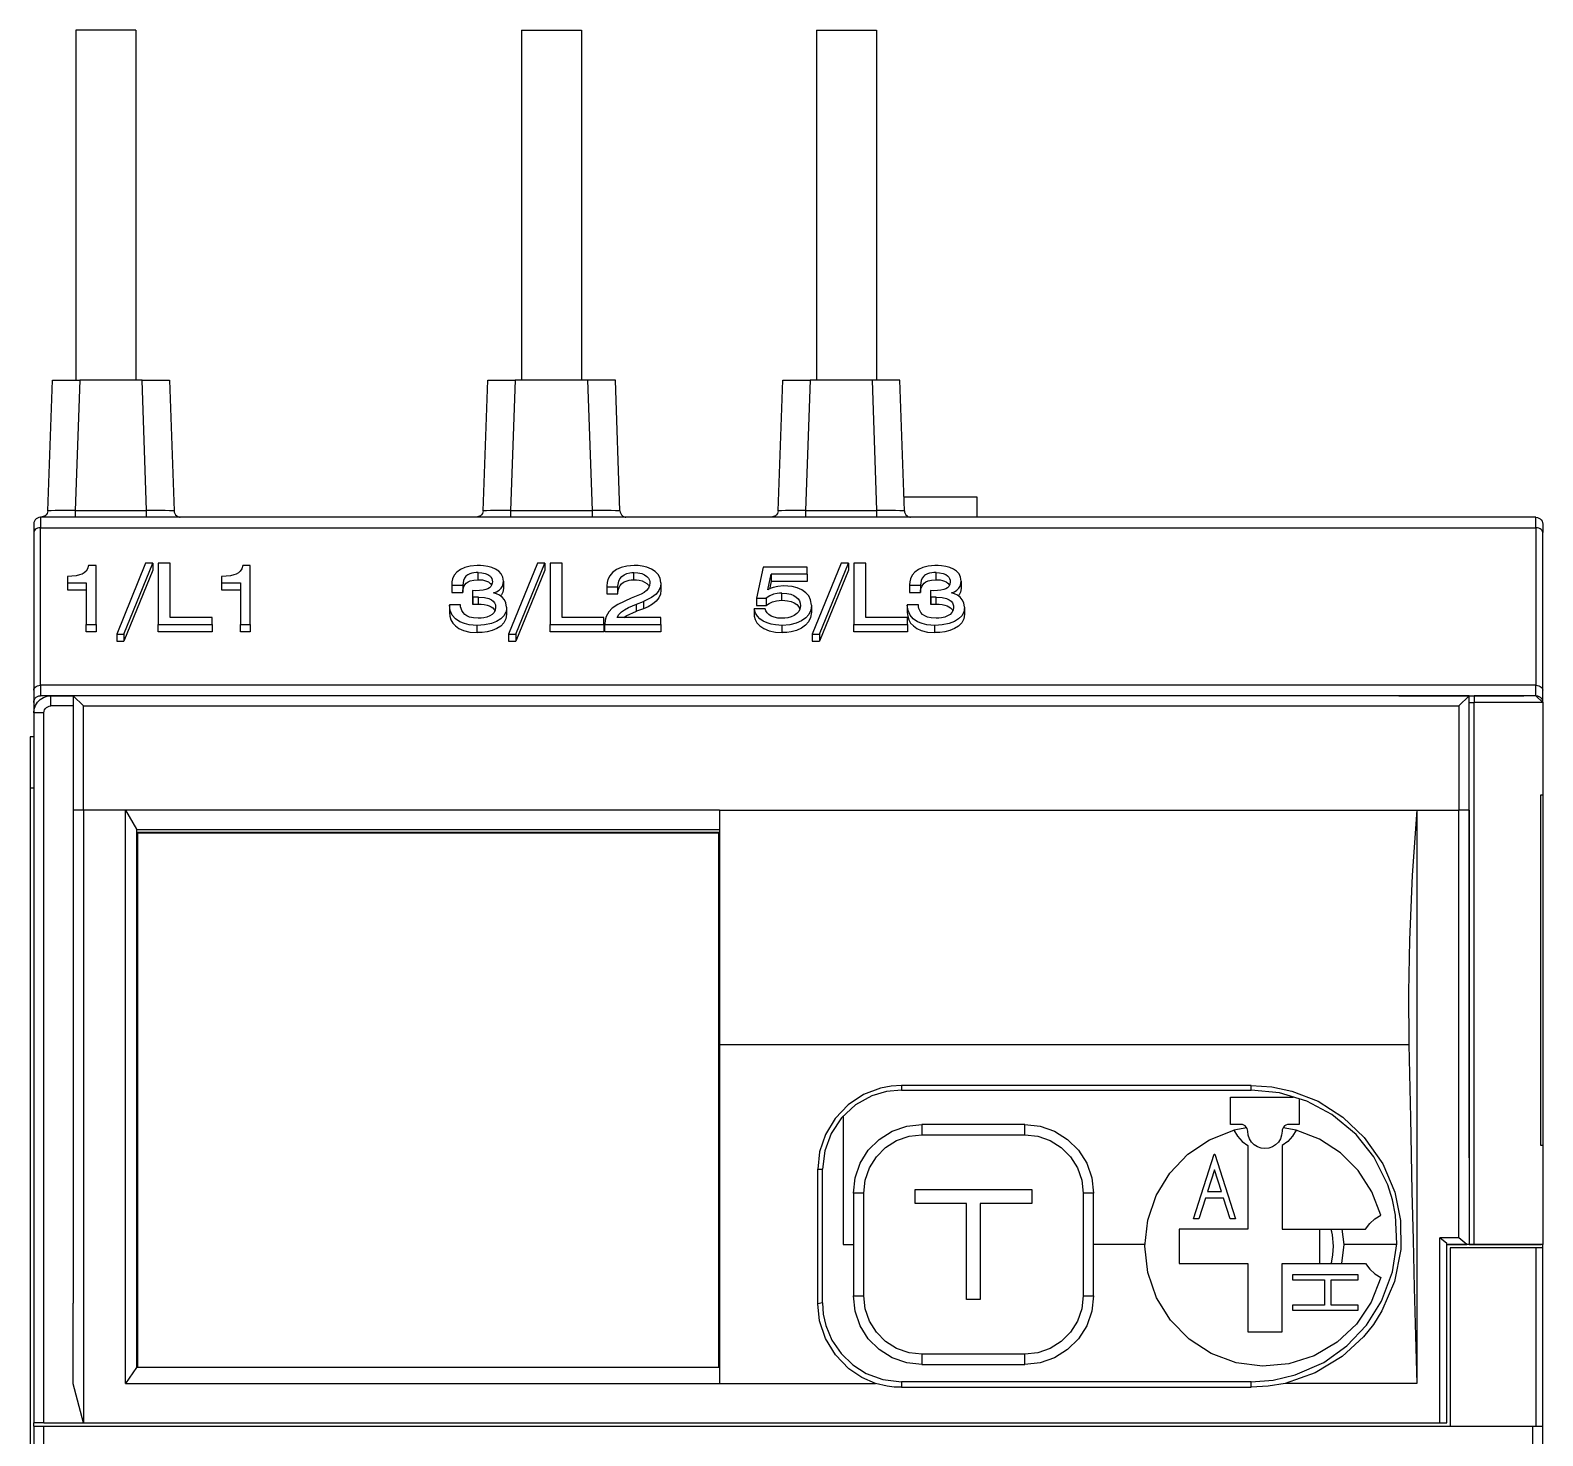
# Model space of a CAD drawing. Header units: millimetres. Extents: x 0 to 44.1, y 0 to 72.7.
# Drawn here: x 0 to 44.1, y 31.73 to 72.7 of the extents above; entities that cross this region are included whole.
import ezdxf

# ---------------------------------------------------------------- set-up
doc = ezdxf.new("R2010")
doc.units = ezdxf.units.MM

# ---------------------------------------------------------------- blocks, each defined once
blk = doc.blocks.new('CHINT_d7339026e326573a98e9350e627c6b80_FACE_0')
at = {"color": 141, "linetype": 'Continuous', "true_color": 0x40d9ff}
for p, q in [((3.075, 72.7), (3.075, 62.5)), ((14.326, 72.7), (14.326, 62.5)), ((22.925, 72.7), (22.925, 62.5)), ((43.9, 58.5), (0.3, 58.5)), ((2.728, 55.098), (3.578, 57.165)), ((13.061, 56.68), (13.061, 56.89)), ((14.154, 55.098), (15.004, 57.165)), ((17.598, 56.68), (17.598, 56.89)), ((23.008, 55.098), (23.858, 57.165)), ((26.41, 56.68), (26.41, 56.89)), ((16.815, 56.476), (17.136, 56.476)), ((12.895, 56.172), (12.906, 56.173)), ((21.918, 56.083), (21.918, 56.292)), ((26.244, 56.172), (26.256, 56.173)), ((1.631, 55.374), (1.919, 55.374)), ((3.73, 55.374), (5.301, 55.374)), ((6.126, 55.374), (6.414, 55.374)), ((13.03, 55.141), (13.03, 55.351)), ((15.156, 55.374), (16.727, 55.374)), ((16.751, 55.374), (18.386, 55.374)), ((21.922, 55.141), (21.922, 55.351)), ((24.011, 55.374), (25.581, 55.374)), ((26.379, 55.141), (26.379, 55.351)), ((2.52, 55.098), (2.728, 55.098)), ((2.728, 55.098), (2.728, 54.889)), ((13.946, 55.098), (14.154, 55.098)), ((14.154, 55.098), (14.154, 54.889)), ((22.801, 55.098), (23.008, 55.098)), ((23.008, 55.098), (23.008, 54.889)), ((1.25, 53.3), (0.3, 53.3)), ((1.25, 53.3), (1.55, 53)), ((1.25, 53.3), (1.25, 49.967)), ((41.95, 53.3), (1.25, 53.3)), ((1.55, 53), (41.65, 53)), ((1.55, 49.967), (1.55, 53)), ((39.9, 53.3), (43.548, 53.3)), ((41.65, 53), (41.95, 53.3)), ((41.65, 53), (41.65, 49.967)), ((41.95, 49.967), (41.95, 53.3)), ((41.95, 53.1), (42.1, 53.1)), ((44.1, 53.1), (43.9, 53.3)), ((0.1, 52.8), (0.1, 32.1)), ((1.55, 49.967), (1.25, 49.967)), ((1.25, 49.967), (1.25, 35.59)), ((41.95, 49.967), (41.65, 49.967)), ((3.1, 49.4), (20.1, 49.4)), ((20.075, 49.297), (3.125, 49.297)), ((35.473, 40.698), (35.092, 40.63)), ((36.908, 40.63), (36.527, 40.698)), ((22.968, 39.492), (23.1, 39.5)), ((37.6, 36.75), (37.6, 37.75)), ((37.948, 37.682), (37.943, 37.723)), ((38.245, 37.75), (38.3, 37.3)), ((32.505, 37.3), (31, 37.3)), ((38.3, 37.3), (38.233, 36.75)), ((39.841, 37.3), (38.3, 37.3)), ((43.9, 37.2), (43.9, 32)), ((44.1, 37.3), (44.05, 37.3)), ((44.1, 32), (44.1, 37.3)), ((23.1, 35.6), (22.968, 35.575)), ((40.425, 33.25), (36.587, 33.25)), ((0.1, 32), (0.1, 32.1)), ((0.4, 32.1), (0.1, 32.1)), ((0.1, 32), (0.4, 32)), ((0.1, 32), (0.1, 23.374)), ((0.4, 32), (43.8, 32)), ((0.4, 23.334), (0.4, 32)), ((43.8, 32), (43.8, 23.334)), ((43.8, 32), (44.1, 32)), ((44.1, 23.374), (44.1, 32))]:
    blk.add_line(p, q, dxfattribs=at)
for points in [[(3.075, 72.7), (3.044, 72.7), (2.964, 72.7), (2.84, 72.7), (2.678, 72.7), (2.489, 72.7), (2.283, 72.7), (2.072, 72.7), (1.868, 72.7), (1.684, 72.7), (1.53, 72.7), (1.415, 72.7), (1.345, 72.7), (1.325, 72.7), (1.325, 62.5)], [(3.075, 72.7), (3.075, 72.7), (3.075, 62.5)], [(14.326, 72.7), (14.325, 72.7), (14.325, 62.5)], [(14.326, 72.7), (14.358, 72.7), (14.44, 72.7), (14.565, 72.7), (14.728, 72.7), (14.918, 72.7), (15.124, 72.7), (15.335, 72.7), (15.538, 72.7), (15.721, 72.7), (15.874, 72.7), (15.988, 72.7), (16.056, 72.7), (16.075, 72.7), (16.075, 62.5)], [(22.925, 72.7), (22.951, 72.7), (23.027, 72.7), (23.147, 72.7), (23.306, 72.7), (23.493, 72.7), (23.698, 72.7), (23.909, 72.7), (24.114, 72.7), (24.3, 72.7), (24.457, 72.7), (24.576, 72.7), (24.65, 72.7), (24.675, 72.7), (24.675, 72.423), (24.675, 62.5)], [(22.925, 72.7), (22.925, 72.7), (22.925, 72.423), (22.925, 62.5)], [(0.513, 58.693), (0.646, 62.5), (0.656, 62.5), (0.684, 62.5), (0.732, 62.5), (0.793, 62.5), (0.865, 62.5), (0.949, 62.5), (1.045, 62.5), (1.153, 62.5), (1.254, 62.5), (1.446, 62.5)], [(3.26, 62.5), (1.446, 62.5), (1.314, 58.7), (3.393, 58.7), (3.26, 62.5)], [(3.26, 62.5), (3.393, 62.5), (3.508, 62.5), (3.621, 62.5), (3.722, 62.5), (3.81, 62.5), (3.887, 62.5), (3.952, 62.5), (4.005, 62.5), (4.038, 62.5), (4.06, 62.5), (4.193, 58.693)], [(13.207, 58.693), (13.34, 62.5), (13.35, 62.5), (13.378, 62.5), (13.426, 62.5), (13.486, 62.5), (13.559, 62.5), (13.643, 62.5), (13.739, 62.5), (13.847, 62.5), (13.948, 62.5), (14.14, 62.5)], [(16.26, 62.5), (14.14, 62.5), (14.007, 58.7), (16.393, 58.7), (16.26, 62.5)], [(17.193, 58.693), (17.06, 62.5), (17.038, 62.5), (17.005, 62.5), (16.952, 62.5), (16.887, 62.5), (16.81, 62.5), (16.722, 62.5), (16.621, 62.5), (16.508, 62.5), (16.393, 62.5), (16.26, 62.5)], [(21.807, 58.693), (21.94, 62.5), (21.95, 62.5), (21.978, 62.5), (22.026, 62.5), (22.086, 62.5), (22.159, 62.5), (22.243, 62.5), (22.339, 62.5), (22.447, 62.5), (22.548, 62.5), (22.74, 62.5)], [(24.554, 62.5), (22.74, 62.5), (22.607, 58.7), (24.686, 58.7), (24.554, 62.5)], [(25.487, 58.693), (25.354, 62.5), (25.332, 62.5), (25.299, 62.5), (25.246, 62.5), (25.181, 62.5), (25.104, 62.5), (25.016, 62.5), (24.915, 62.5), (24.802, 62.5), (24.687, 62.5), (24.554, 62.5)], [(25.473, 59.1), (27.6, 59.1), (27.6, 59.062), (27.6, 58.951), (27.6, 58.773), (27.6, 58.535), (27.6, 58.5)], [(0.513, 58.693), (0.507, 58.65), (0.491, 58.609), (0.467, 58.572), (0.435, 58.542), (0.32, 58.5)], [(1.314, 58.7), (1.182, 58.699), (1.055, 58.698), (0.876, 58.696), (0.725, 58.695), (0.61, 58.694), (0.538, 58.693), (0.513, 58.693)], [(1.314, 58.7), (1.314, 58.655), (1.314, 58.613), (1.314, 58.575), (1.314, 58.544), (1.314, 58.52), (1.314, 58.505), (1.314, 58.5)], [(4.193, 58.693), (4.182, 58.693), (4.15, 58.693), (4.063, 58.694), (3.936, 58.695), (3.774, 58.697), (3.589, 58.698), (3.393, 58.7)], [(3.393, 58.5), (3.393, 58.505), (3.393, 58.52), (3.393, 58.544), (3.393, 58.575), (3.393, 58.613), (3.393, 58.655), (3.393, 58.7)], [(4.193, 58.693), (4.2, 58.65), (4.215, 58.609), (4.239, 58.572), (4.271, 58.542), (4.308, 58.519), (4.35, 58.505), (4.368, 58.5)], [(13.207, 58.693), (13.2, 58.65), (13.185, 58.609), (13.161, 58.572), (13.129, 58.542), (13.014, 58.5)], [(14.007, 58.7), (13.876, 58.699), (13.748, 58.698), (13.57, 58.696), (13.419, 58.695), (13.303, 58.694), (13.231, 58.693), (13.207, 58.693)], [(14.007, 58.7), (14.007, 58.655), (14.007, 58.613), (14.007, 58.575), (14.007, 58.544), (14.007, 58.52), (14.007, 58.505), (14.007, 58.5)], [(17.193, 58.693), (17.182, 58.693), (17.15, 58.693), (17.063, 58.694), (16.936, 58.695), (16.774, 58.697), (16.589, 58.698), (16.393, 58.7)], [(16.393, 58.5), (16.393, 58.505), (16.393, 58.52), (16.393, 58.544), (16.393, 58.575), (16.393, 58.613), (16.393, 58.655), (16.393, 58.7)], [(17.193, 58.693), (17.2, 58.65), (17.215, 58.609), (17.239, 58.572), (17.271, 58.542), (17.308, 58.519), (17.35, 58.505), (17.368, 58.5)], [(21.807, 58.693), (21.8, 58.65), (21.785, 58.609), (21.761, 58.572), (21.729, 58.542), (21.614, 58.5)], [(22.607, 58.7), (22.476, 58.699), (22.348, 58.698), (22.17, 58.696), (22.019, 58.695), (21.903, 58.694), (21.831, 58.693), (21.807, 58.693)], [(22.607, 58.7), (22.607, 58.655), (22.607, 58.613), (22.607, 58.575), (22.607, 58.544), (22.607, 58.52), (22.607, 58.505), (22.607, 58.5)], [(25.487, 58.693), (25.476, 58.693), (25.444, 58.693), (25.357, 58.694), (25.229, 58.695), (25.068, 58.697), (24.883, 58.698), (24.686, 58.7)], [(24.686, 58.5), (24.686, 58.505), (24.686, 58.52), (24.686, 58.544), (24.686, 58.575), (24.686, 58.613), (24.686, 58.655), (24.686, 58.7)], [(25.487, 58.693), (25.493, 58.65), (25.509, 58.609), (25.533, 58.572), (25.565, 58.542), (25.602, 58.519), (25.643, 58.505), (25.662, 58.5)], [(0.3, 58.5), (0.255, 58.495), (0.213, 58.48), (0.175, 58.456), (0.144, 58.425), (0.12, 58.387), (0.105, 58.345), (0.1, 58.284), (0.1, 58.237), (0.1, 58.161), (0.1, 58.058)], [(0.3, 58.5), (0.3, 58.48), (0.3, 58.421), (0.3, 58.326), (0.3, 58.197)], [(43.9, 58.5), (43.945, 58.495), (43.987, 58.48), (44.025, 58.456), (44.056, 58.425), (44.08, 58.387), (44.095, 58.345), (44.1, 58.3), (44.1, 58.284), (44.1, 58.237), (44.1, 58.161), (44.1, 58.058)], [(43.9, 58.197), (43.9, 58.326), (43.9, 58.421), (43.9, 58.48), (43.9, 58.5)], [(0.3, 58.197), (0.255, 58.194), (0.213, 58.184), (0.175, 58.167), (0.144, 58.145), (0.12, 58.118), (0.105, 58.089), (0.1, 58.058)], [(0.1, 58.058), (0.1, 53.463), (0.1, 53.1), (0.1, 52.8)], [(0.3, 53.603), (0.3, 58.197), (43.9, 58.197), (43.9, 53.603), (0.3, 53.603)], [(44.1, 58.058), (44.095, 58.089), (44.08, 58.118), (44.056, 58.145), (44.025, 58.167), (43.987, 58.184), (43.945, 58.194), (43.9, 58.197)], [(44.1, 53.1), (44.1, 53.463), (44.1, 58.058)], [(1.919, 55.374), (1.919, 57.096), (1.703, 57.096), (1.673, 56.997), (1.628, 56.93), (1.573, 56.882), (1.511, 56.846), (1.44, 56.819), (1.339, 56.795), (1.213, 56.78), (1.086, 56.775), (1.086, 56.591)], [(3.578, 57.165), (3.362, 57.165), (2.52, 55.098)], [(3.578, 57.165), (3.578, 56.956), (2.728, 54.889)], [(5.301, 55.374), (5.301, 55.58), (4.083, 55.58), (4.083, 57.165), (3.73, 57.165), (3.73, 55.374)], [(6.414, 55.374), (6.414, 57.096), (6.199, 57.096), (6.168, 56.997), (6.123, 56.93), (6.068, 56.882), (6.006, 56.846), (5.935, 56.819), (5.834, 56.795), (5.708, 56.78), (5.581, 56.775), (5.581, 56.591)], [(13.794, 56.638), (13.776, 56.758), (13.731, 56.851), (13.661, 56.927), (13.569, 56.989), (13.46, 57.036), (13.341, 57.069), (13.217, 57.087), (13.124, 57.094), (13.03, 57.096), (12.828, 57.081), (12.673, 57.042), (12.546, 56.982), (12.441, 56.903), (12.363, 56.81), (12.314, 56.706), (12.294, 56.621), (12.288, 56.534), (12.288, 56.522)], [(13.061, 56.89), (12.999, 56.888), (12.938, 56.881), (12.875, 56.869), (12.816, 56.85), (12.757, 56.821), (12.727, 56.801), (12.704, 56.78), (12.657, 56.722), (12.628, 56.657), (12.608, 56.522)], [(13.061, 56.89), (13.166, 56.884), (13.267, 56.864), (13.342, 56.835), (13.399, 56.796), (13.417, 56.779), (13.434, 56.758), (13.456, 56.718), (13.47, 56.671), (13.474, 56.624), (13.462, 56.541), (13.433, 56.485), (13.392, 56.444), (13.343, 56.414), (13.285, 56.393), (13.202, 56.375), (13.1, 56.364), (12.996, 56.361), (12.896, 56.363), (12.895, 56.172)], [(15.004, 57.165), (14.788, 57.165), (13.946, 55.098)], [(15.004, 57.165), (15.004, 56.956), (14.154, 54.889)], [(16.727, 55.374), (16.727, 55.58), (15.509, 55.58), (15.509, 57.165), (15.156, 57.165), (15.156, 55.374)], [(17.598, 56.89), (17.716, 56.883), (17.828, 56.858), (17.911, 56.823), (17.975, 56.779), (18.024, 56.726), (18.053, 56.666), (18.062, 56.627), (18.065, 56.587), (18.055, 56.51), (18.023, 56.436), (17.969, 56.369), (17.897, 56.311), (17.812, 56.263), (17.72, 56.222), (17.52, 56.142), (17.134, 55.962), (16.967, 55.847), (16.868, 55.746), (16.79, 55.606), (16.76, 55.498), (16.751, 55.388), (16.751, 55.374)], [(18.386, 56.586), (18.362, 56.726), (18.305, 56.834), (18.22, 56.921), (18.109, 56.992), (17.981, 57.045), (17.84, 57.078), (17.723, 57.092), (17.605, 57.096), (17.392, 57.081), (17.227, 57.041), (17.09, 56.979), (16.978, 56.896), (16.895, 56.797), (16.843, 56.688), (16.822, 56.598), (16.815, 56.506), (16.815, 56.476)], [(17.136, 56.476), (17.136, 56.496), (17.157, 56.636), (17.189, 56.703), (17.25, 56.777), (17.32, 56.828), (17.397, 56.861), (17.482, 56.881), (17.54, 56.887), (17.598, 56.89)], [(22.652, 56.844), (22.652, 57.05), (21.37, 57.05), (21.174, 56.14)], [(23.858, 57.165), (23.642, 57.165), (22.801, 55.098)], [(23.858, 57.165), (23.858, 56.956), (23.008, 54.889)], [(25.581, 55.374), (25.581, 55.58), (24.363, 55.58), (24.363, 57.165), (24.011, 57.165), (24.011, 55.374)], [(27.144, 56.638), (27.126, 56.758), (27.08, 56.851), (27.011, 56.927), (26.918, 56.989), (26.81, 57.036), (26.691, 57.069), (26.566, 57.087), (26.473, 57.094), (26.379, 57.096), (26.178, 57.081), (26.023, 57.042), (25.895, 56.982), (25.79, 56.903), (25.712, 56.81), (25.664, 56.706), (25.643, 56.621), (25.637, 56.534), (25.637, 56.522)], [(26.41, 56.89), (26.348, 56.888), (26.287, 56.881), (26.224, 56.869), (26.165, 56.85), (26.106, 56.821), (26.077, 56.801), (26.053, 56.78), (26.006, 56.722), (25.977, 56.657), (25.958, 56.522)], [(26.41, 56.89), (26.515, 56.884), (26.617, 56.864), (26.691, 56.835), (26.748, 56.796), (26.766, 56.779), (26.783, 56.758), (26.805, 56.718), (26.819, 56.671), (26.823, 56.624), (26.811, 56.541), (26.782, 56.485), (26.742, 56.444), (26.692, 56.414), (26.634, 56.393), (26.551, 56.375), (26.449, 56.364), (26.346, 56.361), (26.246, 56.363), (26.244, 56.172)], [(1.086, 56.591), (1.631, 56.591), (1.631, 55.374)], [(1.086, 56.591), (1.086, 56.382), (1.631, 56.382)], [(5.581, 56.591), (6.126, 56.591), (6.126, 55.374)], [(5.581, 56.591), (5.581, 56.382), (6.126, 56.382)], [(12.288, 56.522), (12.608, 56.522), (12.608, 56.313)], [(12.288, 56.522), (12.288, 56.313), (12.608, 56.313)], [(12.608, 56.313), (12.611, 56.366), (12.62, 56.419), (12.643, 56.487), (12.672, 56.536), (12.713, 56.579), (12.765, 56.616), (12.831, 56.647), (12.931, 56.671), (13.061, 56.68)], [(13.061, 56.68), (13.122, 56.679), (13.183, 56.673), (13.245, 56.661), (13.304, 56.643), (13.357, 56.618), (13.402, 56.585), (13.42, 56.567), (13.439, 56.541), (13.45, 56.518)], [(13.89, 55.883), (13.871, 56.011), (13.827, 56.099), (13.761, 56.172), (13.683, 56.226), (13.599, 56.265), (13.509, 56.294), (13.595, 56.329), (13.669, 56.375), (13.727, 56.433), (13.766, 56.498), (13.788, 56.567), (13.794, 56.638)], [(13.794, 56.638), (13.794, 56.428), (13.777, 56.314), (13.737, 56.236), (13.71, 56.207)], [(16.815, 56.476), (16.815, 56.267), (17.136, 56.267), (17.136, 56.476)], [(17.136, 56.287), (17.143, 56.373), (17.169, 56.457), (17.2, 56.511), (17.243, 56.561), (17.298, 56.605), (17.372, 56.643), (17.464, 56.669), (17.525, 56.677), (17.598, 56.68)], [(17.598, 56.68), (17.679, 56.677), (17.759, 56.666), (17.84, 56.645), (17.913, 56.613), (17.975, 56.57), (18.023, 56.519), (18.042, 56.479)], [(18.386, 56.586), (18.373, 56.475), (18.331, 56.369), (18.246, 56.259), (18.117, 56.16), (17.878, 56.045)], [(18.386, 56.586), (18.386, 56.376), (18.372, 56.262), (18.326, 56.152), (18.248, 56.052), (18.141, 55.966), (18.016, 55.895), (17.878, 55.835)], [(22.777, 55.943), (22.754, 56.093), (22.697, 56.209), (22.611, 56.303), (22.497, 56.382), (22.362, 56.441), (22.213, 56.479), (22.09, 56.494), (21.964, 56.499), (21.799, 56.487), (21.657, 56.454), (21.576, 56.423), (21.504, 56.383), (21.601, 56.844)], [(22.652, 56.844), (21.601, 56.844), (21.601, 56.634), (21.553, 56.41)], [(22.652, 56.844), (22.652, 56.634), (21.601, 56.634)], [(25.637, 56.522), (25.958, 56.522), (25.958, 56.313)], [(25.637, 56.522), (25.637, 56.313), (25.958, 56.313)], [(25.958, 56.313), (25.96, 56.366), (25.969, 56.419), (25.993, 56.487), (26.022, 56.536), (26.062, 56.579), (26.114, 56.616), (26.181, 56.647), (26.28, 56.671), (26.41, 56.68)], [(26.41, 56.68), (26.471, 56.679), (26.532, 56.673), (26.594, 56.661), (26.653, 56.643), (26.706, 56.618), (26.751, 56.585), (26.769, 56.567), (26.788, 56.541), (26.799, 56.518)], [(27.24, 55.883), (27.22, 56.011), (27.176, 56.099), (27.11, 56.172), (27.032, 56.226), (26.949, 56.265), (26.858, 56.294), (26.944, 56.329), (27.019, 56.375), (27.077, 56.433), (27.116, 56.498), (27.137, 56.567), (27.144, 56.638)], [(27.144, 56.638), (27.144, 56.428), (27.126, 56.314), (27.086, 56.236), (27.059, 56.207)], [(13.067, 56.177), (13.244, 56.165), (13.367, 56.134), (13.448, 56.095), (13.502, 56.052), (13.539, 56.005), (13.561, 55.953), (13.568, 55.919), (13.57, 55.884), (13.556, 55.793), (13.524, 55.729), (13.471, 55.672), (13.4, 55.625), (13.316, 55.591), (13.224, 55.569), (13.143, 55.56), (13.061, 55.557), (12.92, 55.567), (12.811, 55.593), (12.73, 55.629), (12.668, 55.672), (12.619, 55.723), (12.584, 55.779), (12.561, 55.838), (12.549, 55.893), (12.544, 55.948), (12.224, 55.948), (12.224, 55.935)], [(12.895, 56.172), (12.895, 55.963), (12.906, 55.964)], [(12.906, 56.173), (12.906, 55.964), (13.067, 55.968), (13.067, 56.177), (12.906, 56.173)], [(17.679, 55.971), (17.878, 56.045), (17.878, 55.835), (17.679, 55.762), (17.679, 55.971)], [(21.918, 56.292), (22.057, 56.284), (22.178, 56.257), (22.266, 56.221), (22.335, 56.176), (22.389, 56.123), (22.427, 56.063), (22.449, 55.994), (22.456, 55.924), (22.44, 55.825), (22.407, 55.756), (22.351, 55.692), (22.277, 55.639), (22.188, 55.599), (22.09, 55.573), (22.003, 55.561), (21.914, 55.557), (21.802, 55.564), (21.693, 55.586), (21.604, 55.621), (21.536, 55.665), (21.483, 55.718), (21.45, 55.773), (21.43, 55.831), (21.11, 55.831)], [(21.174, 56.14), (21.457, 56.14), (21.457, 55.931)], [(21.174, 56.14), (21.174, 55.931), (21.457, 55.931)], [(21.918, 56.292), (21.847, 56.29), (21.778, 56.282), (21.669, 56.256), (21.56, 56.21), (21.457, 56.14)], [(21.457, 55.931), (21.498, 55.963), (21.544, 55.992), (21.643, 56.038), (21.762, 56.07), (21.918, 56.083)], [(21.918, 56.083), (22.001, 56.08), (22.083, 56.07), (22.183, 56.046), (22.273, 56.008), (22.349, 55.955), (22.405, 55.892), (22.439, 55.821)], [(26.416, 56.177), (26.593, 56.165), (26.716, 56.134), (26.797, 56.095), (26.852, 56.052), (26.888, 56.005), (26.91, 55.953), (26.917, 55.919), (26.919, 55.884), (26.905, 55.793), (26.873, 55.729), (26.82, 55.672), (26.749, 55.625), (26.665, 55.591), (26.573, 55.569), (26.492, 55.56), (26.41, 55.557), (26.27, 55.567), (26.161, 55.593), (26.079, 55.629), (26.017, 55.672), (25.969, 55.723), (25.934, 55.779), (25.91, 55.838), (25.898, 55.893), (25.894, 55.948), (25.573, 55.948), (25.573, 55.935)], [(26.244, 56.172), (26.244, 55.963), (26.256, 55.964)], [(26.256, 56.173), (26.256, 55.964), (26.416, 55.968), (26.416, 56.177), (26.256, 56.173)], [(13.03, 55.351), (12.912, 55.355), (12.795, 55.369), (12.661, 55.401), (12.525, 55.458), (12.399, 55.544), (12.305, 55.65), (12.244, 55.781), (12.224, 55.935)], [(12.224, 55.935), (12.224, 55.726), (12.233, 55.618), (12.266, 55.512), (12.32, 55.418), (12.399, 55.334), (12.5, 55.263), (12.632, 55.202), (12.815, 55.157), (13.03, 55.141)], [(13.89, 55.883), (13.885, 55.811), (13.867, 55.74), (13.811, 55.633), (13.719, 55.539), (13.599, 55.463), (13.447, 55.404), (13.242, 55.362), (13.03, 55.351)], [(13.89, 55.883), (13.89, 55.674), (13.869, 55.537), (13.809, 55.421), (13.719, 55.33), (13.603, 55.256), (13.468, 55.201), (13.32, 55.165), (13.176, 55.147), (13.03, 55.141)], [(13.067, 55.968), (13.152, 55.966), (13.236, 55.957), (13.322, 55.939), (13.383, 55.918), (13.438, 55.891), (13.486, 55.858), (13.527, 55.813), (13.547, 55.775)], [(18.386, 55.374), (18.386, 55.58), (17.114, 55.58), (17.164, 55.669), (17.243, 55.748), (17.327, 55.807), (17.448, 55.872), (17.679, 55.971)], [(17.306, 55.58), (17.375, 55.625), (17.679, 55.762)], [(21.11, 55.831), (21.11, 55.622), (21.136, 55.521), (21.187, 55.425), (21.275, 55.332), (21.391, 55.255), (21.543, 55.193), (21.729, 55.153), (21.922, 55.141)], [(21.922, 55.351), (21.825, 55.353), (21.729, 55.362), (21.602, 55.385), (21.482, 55.423), (21.372, 55.475), (21.277, 55.539), (21.201, 55.616), (21.144, 55.709), (21.11, 55.831)], [(22.777, 55.943), (22.77, 55.856), (22.748, 55.77), (22.698, 55.671), (22.613, 55.572), (22.487, 55.48), (22.334, 55.411), (22.144, 55.366), (21.922, 55.351)], [(22.777, 55.943), (22.777, 55.734), (22.753, 55.575), (22.693, 55.453), (22.602, 55.353), (22.483, 55.269), (22.342, 55.205), (22.185, 55.164), (22.055, 55.146), (21.922, 55.141)], [(26.379, 55.351), (26.261, 55.355), (26.144, 55.369), (26.01, 55.401), (25.874, 55.458), (25.748, 55.544), (25.654, 55.65), (25.593, 55.781), (25.573, 55.935)], [(25.573, 55.935), (25.573, 55.726), (25.583, 55.618), (25.615, 55.512), (25.67, 55.418), (25.749, 55.334), (25.849, 55.263), (25.981, 55.202), (26.164, 55.157), (26.379, 55.141)], [(27.24, 55.883), (27.235, 55.811), (27.217, 55.74), (27.16, 55.633), (27.068, 55.539), (26.948, 55.463), (26.797, 55.404), (26.592, 55.362), (26.379, 55.351)], [(27.24, 55.883), (27.24, 55.674), (27.219, 55.537), (27.158, 55.421), (27.068, 55.33), (26.952, 55.256), (26.817, 55.201), (26.67, 55.165), (26.525, 55.147), (26.379, 55.141)], [(26.416, 55.968), (26.501, 55.966), (26.586, 55.957), (26.671, 55.939), (26.732, 55.918), (26.787, 55.891), (26.835, 55.858), (26.877, 55.813), (26.896, 55.775)], [(1.919, 55.374), (1.919, 55.164), (1.631, 55.164), (1.631, 55.374)], [(5.301, 55.374), (5.301, 55.164), (3.73, 55.164), (3.73, 55.374)], [(6.414, 55.374), (6.414, 55.164), (6.126, 55.164), (6.126, 55.374)], [(16.727, 55.374), (16.727, 55.164), (15.156, 55.164), (15.156, 55.374)], [(18.386, 55.374), (18.386, 55.164), (16.751, 55.164), (16.751, 55.374)], [(25.581, 55.374), (25.581, 55.164), (24.011, 55.164), (24.011, 55.374)], [(2.52, 55.098), (2.52, 54.889), (2.728, 54.889)], [(13.946, 55.098), (13.946, 54.889), (14.154, 54.889)], [(22.801, 55.098), (22.801, 54.889), (23.008, 54.889)], [(0.1, 53.463), (0.105, 53.494), (0.12, 53.524), (0.144, 53.55), (0.175, 53.572), (0.213, 53.589), (0.255, 53.599), (0.3, 53.603)], [(0.1, 53.463), (0.1, 53.309), (0.1, 53.194), (0.1, 53.124), (0.1, 53.1)], [(0.3, 53.603), (0.3, 53.474), (0.3, 53.379), (0.3, 53.32), (0.3, 53.3)], [(43.9, 53.603), (43.945, 53.599), (43.987, 53.589), (44.025, 53.572), (44.056, 53.55), (44.08, 53.524), (44.095, 53.494), (44.1, 53.463)], [(43.9, 53.3), (43.9, 53.32), (43.9, 53.379), (43.9, 53.474), (43.9, 53.603)], [(44.1, 53.1), (44.1, 53.124), (44.1, 53.194), (44.1, 53.309), (44.1, 53.463)], [(0.1, 53.1), (0.105, 53.145), (0.12, 53.187), (0.144, 53.225), (0.175, 53.256), (0.213, 53.28), (0.255, 53.295), (0.3, 53.3)], [(0.1, 52.8), (0.113, 52.911), (0.15, 53.017), (0.209, 53.112), (0.288, 53.191), (0.383, 53.25), (0.489, 53.287), (0.6, 53.3)], [(0.4, 52.8), (0.405, 52.845), (0.42, 52.887), (0.444, 52.925), (0.475, 52.956), (0.513, 52.98), (0.555, 52.995), (0.6, 53)], [(1.25, 53), (0.6, 53), (0.6, 53.3), (1.25, 53.3)], [(41.95, 53.3), (42.1, 53.3), (42.1, 53.1)], [(41.95, 37.3), (42.1, 37.3), (42.1, 53.1)], [(43.9, 53.3), (43.855, 53.3), (43.722, 53.3), (43.507, 53.3), (43.222, 53.3), (42.881, 53.3), (42.501, 53.3), (42.1, 53.3)], [(44.1, 53.1), (44.05, 53.1), (43.902, 53.1), (43.664, 53.1), (43.347, 53.1), (42.968, 53.1), (42.545, 53.1), (42.1, 53.1)], [(43.9, 53.3), (43.945, 53.295), (43.987, 53.28), (44.025, 53.256), (44.056, 53.225), (44.08, 53.187), (44.095, 53.145), (44.1, 53.1)], [(44.1, 53.1), (44.1, 50.4), (44.1, 40.2), (44.1, 37.3)], [(0.4, 32.1), (0.4, 52.8), (0.1, 52.8)], [(0.1, 52.1), (0, 52.1), (0, 52.062), (0, 51.951), (0, 51.773), (0, 51.535), (0, 51.251), (0, 50.934), (0, 50.6)], [(0.1, 50.6), (0, 50.6), (0, 28.6), (0.1, 28.6)], [(44.1, 50.4), (44.093, 50.4), (44.072, 50.4), (44.036, 50.4), (44.036, 40.2), (44.072, 40.2), (44.093, 40.2), (44.1, 40.2)], [(1.25, 49.967), (1.25, 47.588), (1.25, 45.189), (1.25, 42.78), (1.25, 40.371), (1.25, 37.971), (1.25, 35.59)], [(20.1, 49.967), (2.775, 49.967), (1.55, 49.967)], [(1.55, 49.967), (1.55, 47.42), (1.55, 44.852), (1.55, 42.275), (1.55, 39.699), (1.55, 37.137), (1.55, 34.6), (1.55, 32.1)], [(2.775, 49.967), (3.1, 49.407), (3.1, 46.799), (3.1, 44.171), (3.1, 41.535), (3.1, 38.905), (3.1, 36.294), (3.1, 33.714)], [(2.775, 33.25), (2.775, 35.601), (2.775, 37.98), (2.775, 40.378), (2.775, 42.785), (2.775, 45.192), (2.775, 47.589), (2.775, 49.967)], [(20.1, 49.967), (40.425, 49.967), (41.65, 49.967)], [(20.1, 49.967), (20.1, 43.134), (40.198, 43.134)], [(40.425, 49.967), (40.291, 48.071), (40.212, 46.173), (40.188, 44.654), (40.198, 43.134)], [(40.425, 49.967), (40.425, 47.589), (40.425, 45.192), (40.425, 42.785), (40.425, 40.378), (40.425, 37.98), (40.425, 35.601), (40.425, 33.25)], [(41.65, 37.498), (41.65, 39.99), (41.65, 42.493), (41.65, 44.998), (41.65, 47.493), (41.65, 49.967)], [(41.95, 49.967), (41.95, 39.83), (41.95, 37.3)], [(41.95, 39.83), (41.95, 42.374), (41.95, 44.919), (41.95, 47.453), (41.95, 49.967)], [(20.075, 49.297), (20.075, 49.313), (3.125, 49.313), (3.125, 49.297)], [(3.125, 49.297), (3.125, 46.629), (3.125, 43.94), (3.125, 41.245), (3.125, 38.557), (3.125, 35.891), (3.125, 33.714)], [(20.075, 33.714), (20.075, 35.891), (20.075, 38.557), (20.075, 41.245), (20.075, 43.94), (20.075, 46.629), (20.075, 49.297)], [(20.1, 43.134), (20.1, 40.649), (20.1, 38.167), (20.1, 35.698), (20.1, 33.25)], [(40.198, 43.134), (40.241, 40.991), (40.287, 38.849), (40.319, 37.44), (40.353, 36.036), (40.388, 34.639), (40.425, 33.25)], [(25.4, 41.934), (25.099, 41.921), (24.79, 41.862), (24.297, 41.67), (23.852, 41.369), (23.471, 40.973), (23.188, 40.512), (23.016, 40.001), (22.968, 39.492)], [(25.4, 41.8), (35.6, 41.8), (35.6, 41.934), (25.4, 41.934), (25.4, 41.8)], [(35.6, 41.934), (36.199, 41.893), (36.783, 41.773), (37.548, 41.476), (38.269, 41.015), (38.896, 40.421), (39.436, 39.652), (39.789, 38.824), (39.954, 38.001), (39.96, 37.155), (39.777, 36.224), (39.41, 35.363), (39.163, 34.973), (38.876, 34.613), (38.256, 34.04), (37.462, 33.558), (36.587, 33.25)], [(25.4, 41.8), (24.962, 41.758), (24.54, 41.633), (24.059, 41.369), (23.653, 40.997), (23.349, 40.54), (23.163, 40.034), (23.1, 39.5)], [(37, 41.546), (37, 40.8), (36.7, 40.8), (36.655, 40.795), (36.613, 40.78), (36.575, 40.756), (36.544, 40.725), (36.52, 40.687), (36.505, 40.645), (36.5, 40.6), (36.487, 40.489), (36.45, 40.383), (36.391, 40.288), (36.312, 40.209), (36.217, 40.15), (36.111, 40.113), (36, 40.1), (35.889, 40.113), (35.783, 40.15), (35.688, 40.209), (35.609, 40.288), (35.55, 40.383), (35.513, 40.489), (35.5, 40.6), (35.495, 40.645), (35.48, 40.687), (35.456, 40.725), (35.425, 40.756), (35.387, 40.78), (35.345, 40.795), (35.3, 40.8), (35, 40.8), (35, 41.6), (36.82, 41.6)], [(35.6, 33.3), (36.244, 33.349), (36.879, 33.497), (37.716, 33.864), (38.392, 34.346), (38.96, 34.948), (39.402, 35.651), (39.719, 36.502), (39.844, 37.32), (39.807, 38.151), (39.718, 38.602), (39.58, 39.04), (39.171, 39.855), (38.655, 40.505), (37.953, 41.089), (37.221, 41.479), (36.428, 41.719), (35.6, 41.8)], [(23.7, 41.039), (23.7, 37.3), (24, 37.3)], [(24, 38.8), (24.05, 39.245), (24.198, 39.668), (24.436, 40.047), (24.753, 40.364), (25.132, 40.602), (25.555, 40.75), (26, 40.8)], [(26, 40.5), (29, 40.5), (29, 40.8), (26, 40.8), (26, 40.5)], [(29, 40.8), (29.445, 40.75), (29.868, 40.602), (30.247, 40.364), (30.564, 40.047), (30.802, 39.668), (30.95, 39.245), (31, 38.8)], [(35.092, 40.63), (35.197, 40.455), (35.334, 40.304), (35.5, 40.184), (35.5, 37.75), (33.5, 37.75), (33.5, 36.75), (35.5, 36.75), (35.5, 34.75), (36.5, 34.75), (36.5, 36.75), (38.934, 36.75), (39.054, 36.584), (39.205, 36.447), (39.38, 36.342), (39.098, 35.622), (38.665, 34.981), (38.101, 34.451), (37.435, 34.058), (36.699, 33.82), (35.928, 33.751), (35.162, 33.852), (34.436, 34.119), (33.786, 34.539), (33.245, 35.092), (32.838, 35.75), (32.585, 36.481), (32.5, 37.25), (32.583, 38.007), (32.828, 38.729), (33.223, 39.38), (33.749, 39.93), (34.383, 40.354), (35.092, 40.63)], [(36.908, 40.63), (36.803, 40.455), (36.666, 40.304), (36.5, 40.184), (36.5, 37.75), (38.934, 37.75), (39.054, 37.916), (39.205, 38.053), (39.38, 38.158), (39.118, 38.84), (38.72, 39.453), (38.203, 39.97), (37.59, 40.368), (36.908, 40.63)], [(24.3, 38.8), (24.343, 39.178), (24.468, 39.538), (24.671, 39.86), (24.94, 40.129), (25.262, 40.332), (25.622, 40.457), (26, 40.5)], [(29, 40.5), (29.378, 40.457), (29.738, 40.332), (30.06, 40.129), (30.329, 39.86), (30.532, 39.538), (30.657, 39.178), (30.7, 38.8)], [(34.542, 39.933), (35.146, 38.05), (34.989, 38.05), (34.796, 38.654), (34.265, 38.654), (34.071, 38.05), (33.915, 38.05), (34.518, 39.933), (34.542, 39.933)], [(22.968, 35.575), (22.968, 36.877), (22.968, 38.183), (22.968, 39.492)], [(23.1, 35.6), (23.1, 36.896), (23.1, 38.196), (23.1, 39.5)], [(34.53, 39.481), (34.327, 38.847), (34.734, 38.847), (34.53, 39.481)], [(29.2, 38.9), (29.2, 38.5), (27.7, 38.5), (27.7, 35.7), (27.3, 35.7), (27.3, 38.5), (25.8, 38.5), (25.8, 38.9), (29.2, 38.9)], [(24.3, 35.8), (24.3, 38.8), (24, 38.8), (24, 35.8), (24.3, 35.8)], [(30.7, 38.8), (30.7, 35.8), (31, 35.8), (31, 38.8), (30.7, 38.8)], [(37.936, 36.75), (37.939, 36.758), (37.984, 36.995), (38, 37.25), (37.972, 37.584), (37.93, 37.75)], [(37.95, 37.673), (37.945, 37.717), (37.933, 37.75)], [(41.95, 37.3), (41.883, 37.3), (41.65, 37.498), (41.1, 37.498)], [(41.1, 32.1), (41.3, 32.1), (41.3, 33.824), (41.3, 35.569), (41.3, 37.328), (41.1, 37.498)], [(41.1, 32.1), (41.1, 33.88), (41.1, 35.681), (41.1, 37.498)], [(44.05, 37.3), (41.3, 37.3), (41.883, 37.3)], [(43.9, 37.2), (41.4, 37.2), (41.4, 32)], [(42.1, 37.3), (42.545, 37.3), (42.968, 37.3), (43.347, 37.3), (43.664, 37.3), (43.902, 37.3), (44.05, 37.3)], [(44.1, 32), (44.1, 37.2), (43.9, 37.2)], [(37.942, 36.777), (37.945, 36.783), (37.946, 36.798)], [(38.715, 36.271), (38.715, 36.419), (36.8, 36.419), (36.8, 36.271), (37.733, 36.271), (37.733, 35.535), (36.8, 35.535), (36.8, 35.387), (38.715, 35.387), (38.715, 35.535), (37.93, 35.535), (37.93, 36.271), (38.715, 36.271)], [(26, 33.8), (25.555, 33.85), (25.132, 33.998), (24.753, 34.236), (24.436, 34.553), (24.198, 34.932), (24.05, 35.355), (24, 35.8)], [(26, 34.1), (25.622, 34.143), (25.262, 34.268), (24.94, 34.471), (24.671, 34.74), (24.468, 35.062), (24.343, 35.422), (24.3, 35.8)], [(30.7, 35.8), (30.657, 35.422), (30.532, 35.062), (30.329, 34.74), (30.06, 34.471), (29.738, 34.268), (29.378, 34.143), (29, 34.1)], [(31, 35.8), (30.95, 35.355), (30.802, 34.932), (30.564, 34.553), (30.247, 34.236), (29.868, 33.998), (29.445, 33.85), (29, 33.8)], [(1.55, 32.1), (1.25, 33.238), (1.25, 35.59)], [(24.645, 33.25), (24.243, 33.427), (23.872, 33.68), (23.479, 34.084), (23.184, 34.562), (23.014, 35.073), (22.968, 35.575)], [(23.1, 35.6), (23.123, 35.272), (23.197, 34.941), (23.373, 34.512), (23.64, 34.12), (23.98, 33.791), (24.375, 33.541), (24.855, 33.366), (25.4, 33.3)], [(29, 34.1), (26, 34.1), (26, 33.8), (29, 33.8), (29, 34.1)], [(20.1, 33.714), (3.1, 33.714), (2.775, 33.25), (20.1, 33.25), (24.645, 33.25)], [(25.4, 33.138), (25.191, 33.144), (24.981, 33.169), (24.645, 33.25)], [(25.4, 33.3), (25.4, 33.138), (35.6, 33.138), (35.6, 33.3), (25.4, 33.3)], [(36.587, 33.25), (36.092, 33.166), (35.6, 33.138)], [(0.4, 32.1), (1.55, 32.1), (41.1, 32.1)]]:
    blk.add_lwpolyline(points, dxfattribs=at)
blk = doc.blocks.new('CHINT_d7339026e326573a98e9350e627c6b80')
at = {"color": 141, "true_color": 0x40d9ff}
blk.add_blockref('CHINT_d7339026e326573a98e9350e627c6b80_FACE_0', (0, 0), dxfattribs=at)

msp = doc.modelspace()

# ---------------------------------------------------------------- block references
at = {"color": 141, "true_color": 0x40d9ff}
msp.add_blockref('CHINT_d7339026e326573a98e9350e627c6b80', (0, 0), dxfattribs=at)

doc.saveas('drawing.dxf')
